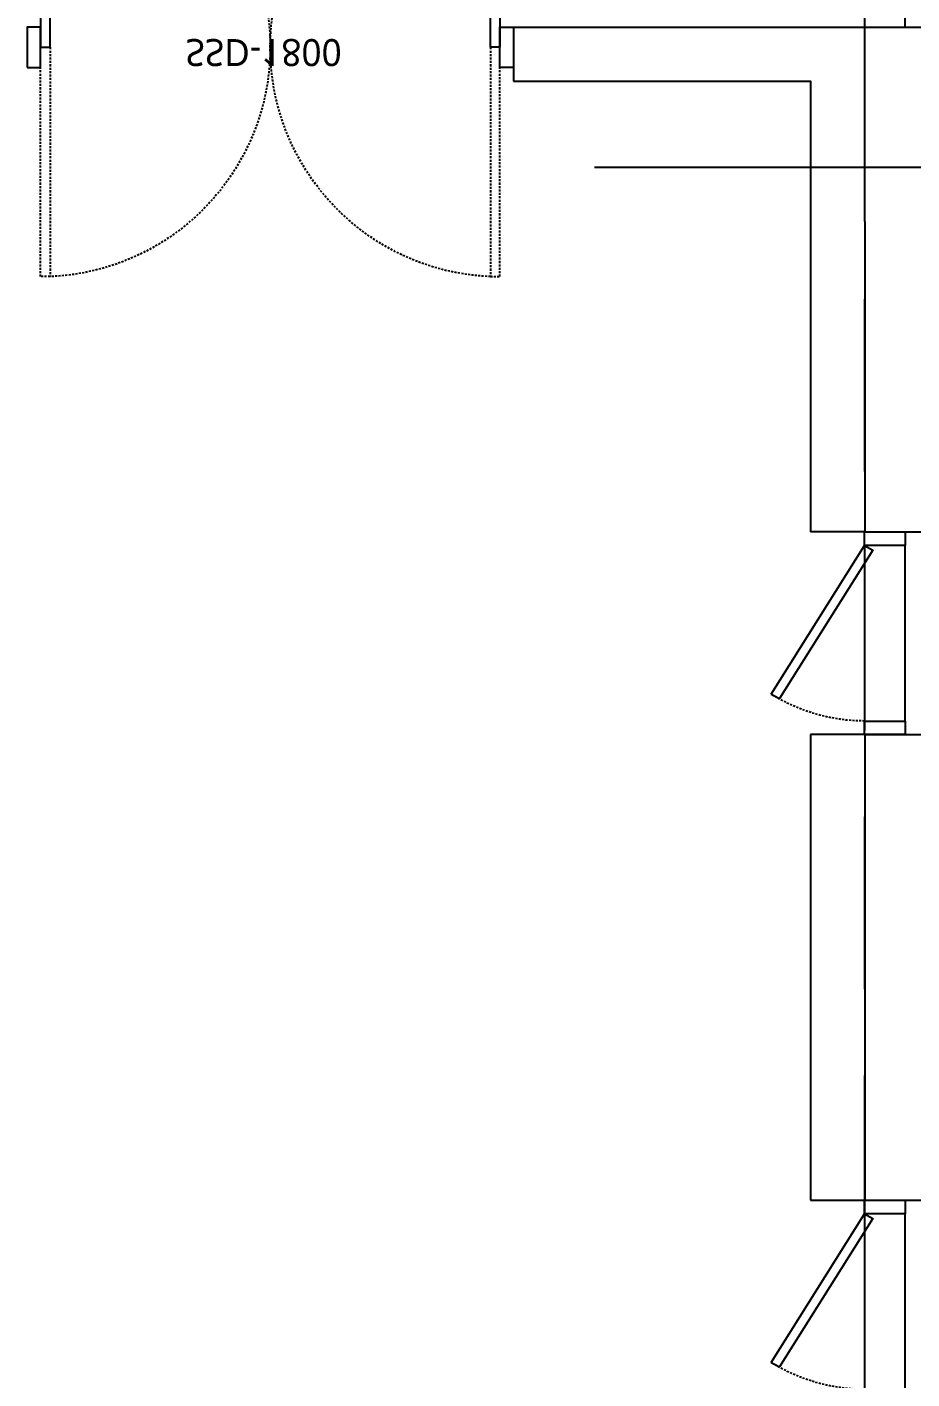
# Model space of a CAD drawing. Header units: millimetres. Extents: x -27104 to 125781, y -3376 to 46996.
# Drawn here: x 60105.6 to 60169.7, y 18760.5 to 18858.5 of the extents above; entities that cross this region are included whole.
import ezdxf

# ---------------------------------------------------------------- set-up
doc = ezdxf.new("R2010")
doc.units = ezdxf.units.MM
doc.header["$LTSCALE"] = 100
doc.header["$MEASUREMENT"] = 0
for name, pattern in [('A0-000 XR 평면도$0$HID', [2.5, 1.5, -1]), ('HID', [2.5, 1.5, -1]), ('HIDDEN2', [0.1875, 0.125, -0.0625])]:
    doc.linetypes.add(name, pattern=pattern)
doc.layers.get('0').update_dxf_attribs({"linetype": 'CONTINUOUS'})
doc.layers.get('Defpoints').update_dxf_attribs({"color": 171, "linetype": 'CONTINUOUS'})
for name, color, linetype in [('A0-000 XR 평면도$0$DOOR', 4, 'CONTINUOUS'), ('A0-000 XR 평면도$0$DOOR(OPEN ELE)', 5, 'CONTINUOUS'), ('DOOR', 4, 'CONTINUOUS'), ('DOOR ELE', 253, 'CONTINUOUS'), ('DOOR(OPEN ELE)', 5, 'CONTINUOUS'), ('ELE9', 9, 'CONTINUOUS')]:
    doc.layers.add(name, color=color, linetype=linetype)
doc.styles.add('나눔바른고딕', font='NanumBarunGothic.ttf')

# ---------------------------------------------------------------- blocks, each defined once
blk = doc.blocks.new('A$C03A90DB8')
at = {"layer": 'DOOR'}
for points in [[(0, 924.3), (50, 924.3), (50, 774.3), (0, 774.3)], [(1800, 924.3), (1750, 924.3), (1750, 774.3), (1800, 774.3)]]:
    blk.add_lwpolyline(points, close=True, dxfattribs=at)
for points in [[(50, 0), (50, 849.3), (85, 849.3), (85, 0)], [(1750, 0), (1750, 849.3), (1715, 849.3), (1715, 0)], [(85, 0), (50, 0)], [(1715, 0), (1750, 0)]]:
    blk.add_lwpolyline(points, dxfattribs=at)
at = {"layer": 'DOOR(OPEN ELE)', "linetype": 'HID', "ltscale": 0.05}
for points in [[(50, 1698.6), (50, 849.3), (85, 849.3), (85, 1698.6)], [(85, 1698.6), (50, 1698.6)], [(1750, 1698.6), (1750, 849.3), (1715, 849.3), (1715, 1698.6)], [(1715, 1698.6), (1750, 1698.6)]]:
    blk.add_lwpolyline(points, dxfattribs=at)
for centre, start, end in [((50, 849.3), 0, 87.6401), ((1750, 849.3), 92.3599, 180), ((50, 849.3), 272.3599, 0), ((1750, 849.3), 180, 267.6401)]:
    blk.add_arc(centre, 850, start, end, dxfattribs=at)
at = {"layer": 'Defpoints', "style": '나눔바른고딕'}
blk.add_text('SSD-1800', height=100, dxfattribs=at).set_placement((586.5, 818.8))
blk = doc.blocks.new('A0-000 XR 평면도$0$A$C60820D4B')
at = {"layer": 'A0-000 XR 평면도$0$DOOR'}
for points in [[(500, 700), (500, 750), (350, 750), (350, 700)], [(500, 0), (500, 50), (350, 50), (350, 0)]]:
    blk.add_lwpolyline(points, close=True, dxfattribs=at)
for points in [[(3.8, 600.1), (350, 50), (380.3, 67.5), (34.6, 616.9)], [(3.8, 600.1), (34.6, 616.9)]]:
    blk.add_lwpolyline(points, dxfattribs=at)
at = {"layer": 'A0-000 XR 평면도$0$DOOR(OPEN ELE)'}
for p, q in [((350, 50), (350, 700)), ((500, 700), (500, 50))]:
    blk.add_line(p, q, dxfattribs=at)
at = {"layer": 'A0-000 XR 평면도$0$DOOR(OPEN ELE)', "linetype": 'A0-000 XR 평면도$0$HID', "ltscale": 0.05}
blk.add_arc((350, 50), 650, 90, 122.1801, dxfattribs=at)
blk = doc.blocks.new('A$C48EA7C17')
at = {"layer": 'DOOR'}
for points in [[(965, 1087.5), (1000, 1087.5), (1000, 87.5), (965, 87.5)], [(-50, 0), (0, 0), (0, 150), (-50, 150)], [(1050, 0), (1000, 0), (1000, 150), (1050, 150)]]:
    blk.add_lwpolyline(points, close=True, dxfattribs=at)
at = {"layer": 'DOOR ELE', "ltscale": 0.1}
for points in [[(965, 150), (0, 150)], [(1000, 0), (0, 0)]]:
    blk.add_lwpolyline(points, dxfattribs=at)
at = {"layer": 'DOOR(OPEN ELE)', "linetype": 'HID', "ltscale": 0.05}
blk.add_arc((1083.9, 7.2), 1086.8, 96.2785, 175.7623, dxfattribs=at)
at = {"layer": 'Defpoints', "style": '나눔바른고딕'}
blk.add_text('FSD-1100', height=100, dxfattribs=at).set_placement((138.7, 28))
blk = doc.blocks.new('ggtyu')
at = {"layer": 'ELE9', "color": 253, "ltscale": 0.1}
blk.add_line((60066.794, 19012.122), (59957.237, 19012.122), dxfattribs=at)
at = {"layer": 'ELE9', "color": 253, "linetype": 'HIDDEN2'}
blk.add_lwpolyline([(59895.611, 17152.584), (59976.801, 17152.584), (59976.801, 19225.367)], dxfattribs=at)
at = {"layer": 'ELE9', "color": 253, "ltscale": 0.1}
for points in [[(59951.368, 19022.295), (59976.801, 19022.295)], [(59951.368, 19022.295), (59951.368, 19018.383)], [(59976.801, 19022.295), (59984.626, 19022.295)], [(59951.368, 19018.383), (59972.888, 19018.383), (59972.888, 18985.711)], [(59976.801, 18985.711), (59972.888, 18985.711)], [(59972.888, 18971.038), (59972.888, 18937.291)], [(59976.801, 18971.038), (59972.888, 18971.038)], [(59976.801, 18971.038), (59976.801, 18937.291)], [(59972.888, 18937.291), (59976.801, 18937.291)]]:
    blk.add_lwpolyline(points, dxfattribs=at)
at = {"layer": 'ELE9', "color": 253, "ltscale": 1000}
for points in [[(59976.801, 19008.209), (59976.801, 19022.295)], [(59976.801, 19008.209), (59976.801, 18985.711)], [(59976.801, 18985.711), (59984.626, 18985.711)], [(59976.801, 18971.038), (59976.801, 18937.291)], [(59976.801, 18971.038), (59984.626, 18971.038)], [(59976.801, 18937.291), (59984.626, 18937.291)]]:
    blk.add_lwpolyline(points, dxfattribs=at)
at = {"layer": 'ELE9', "color": 253, "ltscale": 0.1, "xscale": -0.01956378461538462, "yscale": 0.01956378461538462, "zscale": 0.01956378461538462}
for name, p, rotation in [('A$C48EA7C17', (59979.735, 19042.837), 90), ('A$C03A90DB8', (59916.153, 19037.443), 180)]:
    blk.add_blockref(name, p, dxfattribs=dict(at, rotation=rotation))
at = {"layer": 'ELE9', "color": 253, "xscale": -0.01956378461538462, "yscale": 0.01956378461538462, "zscale": 0.01956378461538462, "rotation": 180}
for p in [(59969.953, 18985.711), (59969.953, 18937.291)]:
    blk.add_blockref('A0-000 XR 평면도$0$A$C60820D4B', p, dxfattribs=at)

msp = doc.modelspace()

# ---------------------------------------------------------------- block references
msp.add_blockref('ggtyu', (189.458, -163.799))

doc.saveas('drawing.dxf')
